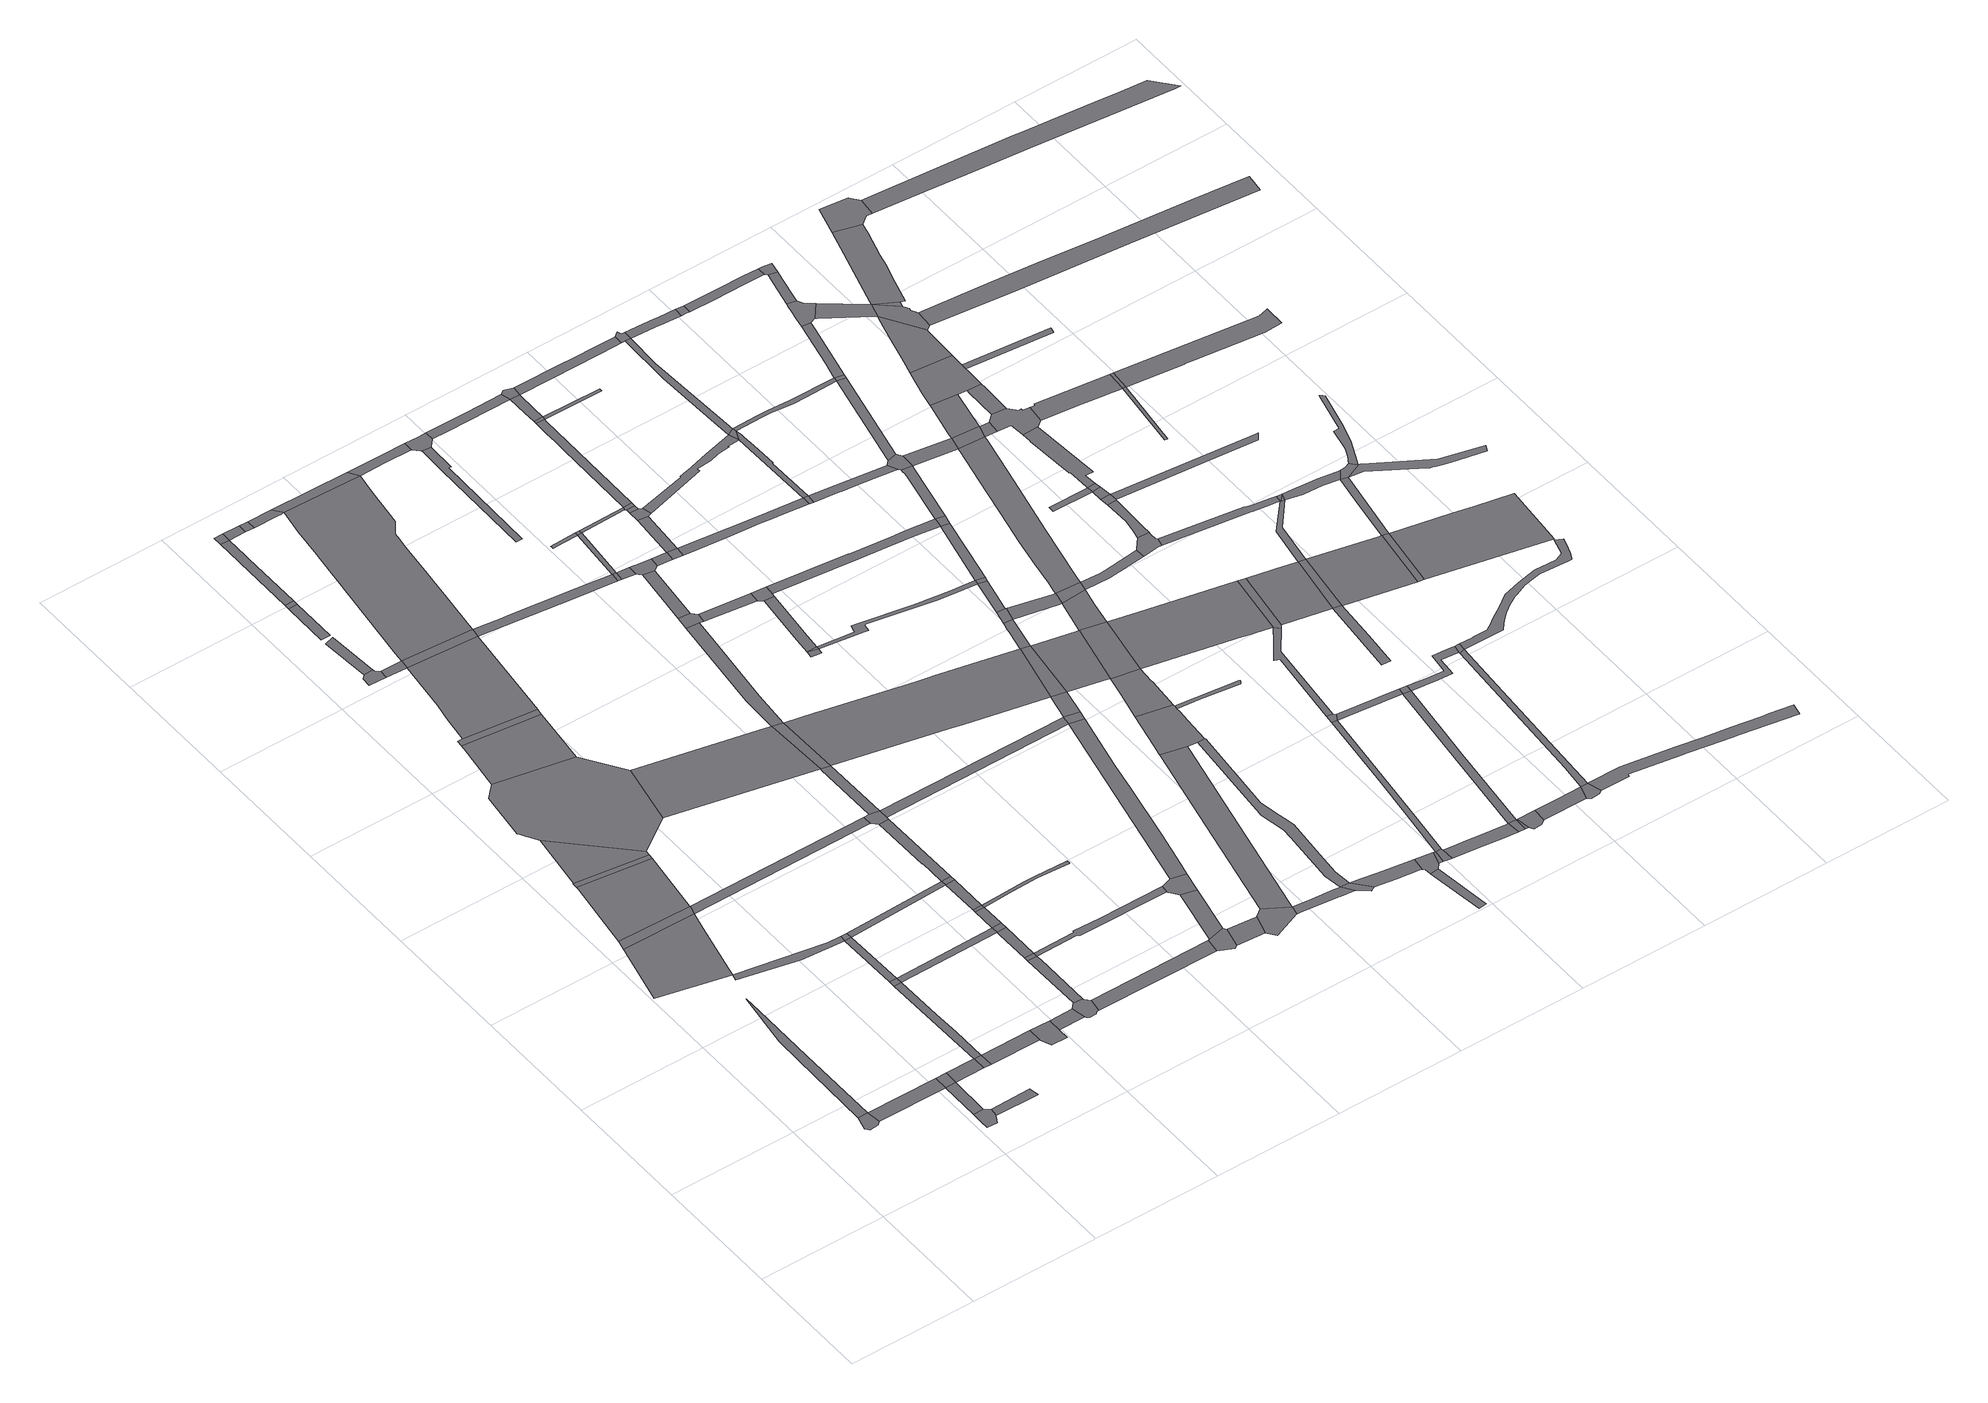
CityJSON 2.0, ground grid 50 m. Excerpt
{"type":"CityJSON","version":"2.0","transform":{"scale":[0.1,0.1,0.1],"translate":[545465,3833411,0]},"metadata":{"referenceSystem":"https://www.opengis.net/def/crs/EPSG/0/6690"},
"CityObjects":{
"road1":{"type":"Road","geometry":[{"type":"MultiSurface","lod":"1","boundaries":[[[0,1,2,3,4,5,6]]]}]},
"road2":{"type":"Road","attributes":{"RoadStructureAttribute.sectionType":"1"},"geometry":[{"type":"MultiSurface","lod":"1","boundaries":[[[7,8,9,10,11,1,0]]]}]},
"road3":{"type":"Road","attributes":{"RoadStructureAttribute.sectionType":"1"},"geometry":[{"type":"MultiSurface","lod":"1","boundaries":[[[0,6,12,13]]]}]},
"road4":{"type":"Road","attributes":{"function":"2","RoadStructureAttribute.sectionType":"1"},"geometry":[{"type":"MultiSurface","lod":"1","boundaries":[[[14,15,16,17,18,19,20]]]}]},
"road5":{"type":"Road","geometry":[{"type":"MultiSurface","lod":"1","boundaries":[[[21,22,23,24,25,26,27,28,29]]]}]},
"road6":{"type":"Road","attributes":{"RoadStructureAttribute.sectionType":"1"},"geometry":[{"type":"MultiSurface","lod":"1","boundaries":[[[30,12,21,29]]]}]},
"road7":{"type":"Road","geometry":[{"type":"MultiSurface","lod":"1","boundaries":[[[13,12,30,31]]]}]},
"road8":{"type":"Road","geometry":[{"type":"MultiSurface","lod":"1","boundaries":[[[32,14,20,33]]]}]},
"road9":{"type":"Road","geometry":[{"type":"MultiSurface","lod":"1","boundaries":[[[34,35,36,37,28,27]]]}]},
"road10":{"type":"Road","attributes":{"RoadStructureAttribute.sectionType":"1"},"geometry":[{"type":"MultiSurface","lod":"1","boundaries":[[[38,31,30,39,40]]]}]},
"road11":{"type":"Road","attributes":{"function":"2","RoadStructureAttribute.sectionType":"1"},"geometry":[{"type":"MultiSurface","lod":"1","boundaries":[[[41,42,32,33,43,44]]]}]},
"road12":{"type":"Road","geometry":[{"type":"MultiSurface","lod":"1","boundaries":[[[45,46,41,44,47]]]}]},
"road13":{"type":"Road","geometry":[{"type":"MultiSurface","lod":"1","boundaries":[[[40,39,48,49]]]}]},
"road14":{"type":"Road","attributes":{"RoadStructureAttribute.sectionType":"1"},"geometry":[{"type":"MultiSurface","lod":"1","boundaries":[[[50,17,51,52,53,54,55]]]}]},
"road15":{"type":"Road","attributes":{"function":"2","RoadStructureAttribute.sectionType":"1"},"geometry":[{"type":"MultiSurface","lod":"1","boundaries":[[[56,45,47,57]]]}]},
"road16":{"type":"Road","attributes":{"RoadStructureAttribute.sectionType":"1"},"geometry":[{"type":"MultiSurface","lod":"1","boundaries":[[[58,59,60,61,40,49]]]}]},
"road17":{"type":"Road","attributes":{"RoadStructureAttribute.sectionType":"1"},"geometry":[{"type":"MultiSurface","lod":"1","boundaries":[[[49,48,62,63]]]}]},
"road18":{"type":"Road","geometry":[{"type":"MultiSurface","lod":"1","boundaries":[[[64,65,61,60]]]}]},
"road19":{"type":"Road","geometry":[{"type":"MultiSurface","lod":"1","boundaries":[[[66,67,68,69,70,71,72,73,74,56,57,75,76,77,78,79]]]}]},
"road20":{"type":"Road","attributes":{"RoadStructureAttribute.sectionType":"1"},"geometry":[{"type":"MultiSurface","lod":"1","boundaries":[[[80,54,65,64]]]}]},
"road21":{"type":"Road","geometry":[{"type":"MultiSurface","lod":"1","boundaries":[[[81,55,54,80]]]}]},
"road22":{"type":"Road","geometry":[{"type":"MultiSurface","lod":"1","boundaries":[[[63,62,82,83,84,85]]]}]},
"road23":{"type":"Road","geometry":[{"type":"MultiSurface","lod":"1","boundaries":[[[86,87,88,89,90,91,92,93,94]]]}]},
"road24":{"type":"Road","attributes":{"function":"2","RoadStructureAttribute.sectionType":"1"},"geometry":[{"type":"MultiSurface","lod":"1","boundaries":[[[95,96,97,66,79,98,99]]]}]},
"road25":{"type":"Road","attributes":{"RoadStructureAttribute.sectionType":"1"},"geometry":[{"type":"MultiSurface","lod":"1","boundaries":[[[100,101,102,90,89]]]}]},
"road26":{"type":"Road","geometry":[{"type":"MultiSurface","lod":"1","boundaries":[[[103,104,105,106,95,99,107]]]}]},
"road27":{"type":"Road","attributes":{"RoadStructureAttribute.sectionType":"1"},"geometry":[{"type":"MultiSurface","lod":"1","boundaries":[[[85,84,108,109]]]}]},
"road28":{"type":"Road","attributes":{"RoadStructureAttribute.sectionType":"1"},"geometry":[{"type":"MultiSurface","lod":"1","boundaries":[[[94,93,110,111]]]}]},
"road29":{"type":"Road","attributes":{"RoadStructureAttribute.sectionType":"1"},"geometry":[{"type":"MultiSurface","lod":"1","boundaries":[[[112,64,60,113]]]}]},
"road30":{"type":"Road","attributes":{"RoadStructureAttribute.sectionType":"1"},"geometry":[{"type":"MultiSurface","lod":"1","boundaries":[[[114,115,116,117,118]]]}]},
"road31":{"type":"Road","attributes":{"RoadStructureAttribute.sectionType":"1"},"geometry":[{"type":"MultiSurface","lod":"1","boundaries":[[[33,20,119,120,121]]]}]},
"road32":{"type":"Road","geometry":[{"type":"MultiSurface","lod":"1","boundaries":[[[122,114,118,123]]]}]},
"road33":{"type":"Road","geometry":[{"type":"MultiSurface","lod":"1","boundaries":[[[124,125,109,108,126,127,128,129,130,131,132,133,134]]]}]},
"road34":{"type":"Road","attributes":{"function":"2","RoadStructureAttribute.sectionType":"1"},"geometry":[{"type":"MultiSurface","lod":"1","boundaries":[[[110,135,136,137,103,107,138,139]]]}]},
"road35":{"type":"Road","attributes":{"RoadStructureAttribute.sectionType":"1"},"geometry":[{"type":"MultiSurface","lod":"1","boundaries":[[[140,81,80,141]]]}]},
"road36":{"type":"Road","attributes":{"RoadStructureAttribute.sectionType":"1"},"geometry":[{"type":"MultiSurface","lod":"1","boundaries":[[[142,143,144,145,146,147,122,123]]]}]},
"road37":{"type":"Road","attributes":{"RoadStructureAttribute.sectionType":"1"},"geometry":[{"type":"MultiSurface","lod":"1","boundaries":[[[148,124,134,149,150,151]]]}]},
"road38":{"type":"Road","geometry":[{"type":"MultiSurface","lod":"1","boundaries":[[[152,145,144,153]]]}]},
"road39":{"type":"Road","geometry":[{"type":"MultiSurface","lod":"1","boundaries":[[[154,148,151,155]]]}]},
"road40":{"type":"Road","geometry":[{"type":"MultiSurface","lod":"1","boundaries":[[[111,110,139,156]]]}]},
"road41":{"type":"Road","attributes":{"RoadStructureAttribute.sectionType":"1"},"geometry":[{"type":"MultiSurface","lod":"1","boundaries":[[[113,157,154,155,158]]]}]},
"road42":{"type":"Road","attributes":{"RoadStructureAttribute.sectionType":"1"},"geometry":[{"type":"MultiSurface","lod":"1","boundaries":[[[153,144,159,160]]]}]},
"road43":{"type":"Road","geometry":[{"type":"MultiSurface","lod":"1","boundaries":[[[112,113,158,161]]]}]},
"road44":{"type":"Road","attributes":{"RoadStructureAttribute.sectionType":"1"},"geometry":[{"type":"MultiSurface","lod":"1","boundaries":[[[162,112,161,163]]]}]},
"road45":{"type":"Road","geometry":[{"type":"MultiSurface","lod":"1","boundaries":[[[164,162,163,165]]]}]},
"road46":{"type":"Road","attributes":{"RoadStructureAttribute.sectionType":"1"},"geometry":[{"type":"MultiSurface","lod":"1","boundaries":[[[166,78,77,167,168]]]}]},
"road47":{"type":"Road","geometry":[{"type":"MultiSurface","lod":"1","boundaries":[[[160,159,169,170]]]}]},
"road48":{"type":"Road","attributes":{"RoadStructureAttribute.sectionType":"1"},"geometry":[{"type":"MultiSurface","lod":"1","boundaries":[[[141,171,164,165,172]]]}]},
"road49":{"type":"Road","geometry":[{"type":"MultiSurface","lod":"1","boundaries":[[[140,141,172,173]]]}]},
"road50":{"type":"Road","attributes":{"RoadStructureAttribute.sectionType":"1"},"geometry":[{"type":"MultiSurface","lod":"1","boundaries":[[[170,169,174,175,176,177]]]}]},
"road51":{"type":"Road","attributes":{"RoadStructureAttribute.sectionType":"1"},"geometry":[{"type":"MultiSurface","lod":"1","boundaries":[[[132,131,178,179]]]}]},
"road52":{"type":"Road","attributes":{"RoadStructureAttribute.sectionType":"1"},"geometry":[{"type":"MultiSurface","lod":"1","boundaries":[[[180,181,182,140,173,183]]]}]},
"road53":{"type":"Road","attributes":{"function":"2","RoadStructureAttribute.sectionType":"1"},"geometry":[{"type":"MultiSurface","lod":"1","boundaries":[[[176,184,185,186,187,111,156,188,189,190,191,192,193,194,195,196,197,198,199]]]}]},
"road54":{"type":"Road","geometry":[{"type":"MultiSurface","lod":"1","boundaries":[[[200,201,121,120,202,180,183,203,204,205]]]}]},
"road55":{"type":"Road","attributes":{"RoadStructureAttribute.sectionType":"1"},"geometry":[{"type":"MultiSurface","lod":"1","boundaries":[[[206,207,208,209,210,211,212,165,163]]]}]},
"road56":{"type":"Road","attributes":{"RoadStructureAttribute.sectionType":"1"},"geometry":[{"type":"MultiSurface","lod":"1","boundaries":[[[213,214,215,155,151,216,217,218,219]]]}]},
"road57":{"type":"Road","attributes":{"RoadStructureAttribute.sectionType":"1"},"geometry":[{"type":"MultiSurface","lod":"1","boundaries":[[[167,220,205,204,221]]]}]},
"road58":{"type":"Road","geometry":[{"type":"MultiSurface","lod":"1","boundaries":[[[168,167,221,222]]]}]},
"road59":{"type":"Road","geometry":[{"type":"MultiSurface","lod":"1","boundaries":[[[177,176,199,223]]]}]},
"road60":{"type":"Road","attributes":{"RoadStructureAttribute.sectionType":"1"},"geometry":[{"type":"MultiSurface","lod":"1","boundaries":[[[224,225,226,227,228,229,230,156,139,231,232,233]]]}]},
"road61":{"type":"Road","geometry":[{"type":"MultiSurface","lod":"1","boundaries":[[[234,235,236,237,179,178,238,239,240]]]}]},
"road62":{"type":"Road","attributes":{"RoadStructureAttribute.sectionType":"1"},"geometry":[{"type":"MultiSurface","lod":"1","boundaries":[[[241,242,168,222,243,244,245,246]]]}]},
"road63":{"type":"Road","attributes":{"RoadStructureAttribute.sectionType":"1"},"geometry":[{"type":"MultiSurface","lod":"1","boundaries":[[[247,235,234,248]]]}]},
"road64":{"type":"Road","attributes":{"RoadStructureAttribute.sectionType":"1"},"geometry":[{"type":"MultiSurface","lod":"1","boundaries":[[[240,239,249,250]]]}]},
"road65":{"type":"Road","geometry":[{"type":"MultiSurface","lod":"1","boundaries":[[[251,252,253,219,218,254,255,247,248,256]]]}]},
"road66":{"type":"Road","attributes":{"RoadStructureAttribute.sectionType":"1"},"geometry":[{"type":"MultiSurface","lod":"1","boundaries":[[[257,223,199,258,259,260]]]}]},
"road67":{"type":"Road","geometry":[{"type":"MultiSurface","lod":"1","boundaries":[[[261,241,246,262,263,264]]]}]},
"road68":{"type":"Road","attributes":{"RoadStructureAttribute.sectionType":"1"},"geometry":[{"type":"MultiSurface","lod":"1","boundaries":[[[204,203,265,266]]]}]},
"road69":{"type":"Road","geometry":[{"type":"MultiSurface","lod":"1","boundaries":[[[233,232,267,268]]]}]},
"road70":{"type":"Road","geometry":[{"type":"MultiSurface","lod":"1","boundaries":[[[269,250,249,270,271,272]]]}]},
"road71":{"type":"Road","attributes":{"RoadStructureAttribute.sectionType":"1"},"geometry":[{"type":"MultiSurface","lod":"1","boundaries":[[[273,268,267,274,275,276]]]}]},
"road72":{"type":"Road","attributes":{"RoadStructureAttribute.sectionType":"1"},"geometry":[{"type":"MultiSurface","lod":"1","boundaries":[[[277,278,279,280,281,282,283,284]]]}]},
"road73":{"type":"Road","attributes":{"RoadStructureAttribute.sectionType":"1"},"geometry":[{"type":"MultiSurface","lod":"1","boundaries":[[[285,261,264,286]]]}]},
"road74":{"type":"Road","geometry":[{"type":"MultiSurface","lod":"1","boundaries":[[[287,288,289,290,291,292]]]}]},
"road75":{"type":"Road","attributes":{"RoadStructureAttribute.sectionType":"1"},"geometry":[{"type":"MultiSurface","lod":"1","boundaries":[[[293,292,233,268]]]}]},
"road76":{"type":"Road","geometry":[{"type":"MultiSurface","lod":"1","boundaries":[[[294,295,296,276,275,285,286,297,298]]]}]},
"road77":{"type":"Road","geometry":[{"type":"MultiSurface","lod":"1","boundaries":[[[299,287,292,293]]]}]},
"road78":{"type":"Road","attributes":{"RoadStructureAttribute.sectionType":"1"},"geometry":[{"type":"MultiSurface","lod":"1","boundaries":[[[263,262,300,301]]]}]},
"road79":{"type":"Road","geometry":[{"type":"MultiSurface","lod":"1","boundaries":[[[302,303,304,305,306,307]]]}]},
"road80":{"type":"Road","attributes":{"RoadStructureAttribute.sectionType":"1"},"geometry":[{"type":"MultiSurface","lod":"1","boundaries":[[[308,302,307]]]}]},
"road81":{"type":"Road","attributes":{"RoadStructureAttribute.sectionType":"1"},"geometry":[{"type":"MultiSurface","lod":"1","boundaries":[[[309,310,311,312,313,314,315,316,317,318,319,320,222,221,321,322,323,324,325,326]]]}]},
"road82":{"type":"Road","geometry":[{"type":"MultiSurface","lod":"1","boundaries":[[[327,260,259,328,329,277,284,330,331,332,333]]]}]},
"road83":{"type":"Road","attributes":{"RoadStructureAttribute.sectionType":"1"},"geometry":[{"type":"MultiSurface","lod":"1","boundaries":[[[298,297,334,335]]]}]},
"road84":{"type":"Road","attributes":{"RoadStructureAttribute.sectionType":"1"},"geometry":[{"type":"MultiSurface","lod":"1","boundaries":[[[265,251,256,336,337,338,339,340]]]}]},
"road85":{"type":"Road","attributes":{"RoadStructureAttribute.sectionType":"1"},"geometry":[{"type":"MultiSurface","lod":"1","boundaries":[[[341,342,302,308,343,344]]]}]},
"road86":{"type":"Road","attributes":{"RoadStructureAttribute.sectionType":"1"},"geometry":[{"type":"MultiSurface","lod":"1","boundaries":[[[345,346,347,348,272,271,349,350,351,352,353,354,355]]]}]},
"road87":{"type":"Road","attributes":{"RoadStructureAttribute.sectionType":"1"},"geometry":[{"type":"MultiSurface","lod":"1","boundaries":[[[356,299,293,357]]]}]},
"road88":{"type":"Road","geometry":[{"type":"MultiSurface","lod":"1","boundaries":[[[335,334,358,359]]]}]},
"road89":{"type":"Road","geometry":[{"type":"MultiSurface","lod":"1","boundaries":[[[301,300,360,341,344,361,362]]]}]},
"road90":{"type":"Road","attributes":{"RoadStructureAttribute.sectionType":"1"},"geometry":[{"type":"MultiSurface","lod":"1","boundaries":[[[363,364,365,269,272,366,367,368,369,370]]]}]},
"road91":{"type":"Road","attributes":{"RoadStructureAttribute.sectionType":"1"},"geometry":[{"type":"MultiSurface","lod":"1","boundaries":[[[371,335,359,372]]]}]},
"road92":{"type":"Road","geometry":[{"type":"MultiSurface","lod":"1","boundaries":[[[355,354,373,374,375,376,377]]]}]},
"road93":{"type":"Road","attributes":{"RoadStructureAttribute.sectionType":"1"},"geometry":[{"type":"MultiSurface","lod":"1","boundaries":[[[378,379,380,381,382]]]}]},
"road94":{"type":"Road","geometry":[{"type":"MultiSurface","lod":"1","boundaries":[[[380,371,372,383,384,381]]]}]},
"road95":{"type":"Road","geometry":[{"type":"MultiSurface","lod":"1","boundaries":[[[356,357,378,382,385]]]}]},
"road96":{"type":"Road","attributes":{"RoadStructureAttribute.sectionType":"1"},"geometry":[{"type":"MultiSurface","lod":"1","boundaries":[[[386,333,332,387,388,389]]]}]},
"road97":{"type":"Road","geometry":[{"type":"MultiSurface","lod":"1","boundaries":[[[266,265,340,390,391]]]}]},
"road98":{"type":"Road","attributes":{"RoadStructureAttribute.sectionType":"1"},"geometry":[{"type":"MultiSurface","lod":"1","boundaries":[[[392,393,394,395,396,397,398,356,385,399,400]]]}]},
"road99":{"type":"Road","attributes":{"RoadStructureAttribute.sectionType":"1"},"geometry":[{"type":"MultiSurface","lod":"1","boundaries":[[[401,402,403,377,376,404,405,406,407]]]}]},
"road100":{"type":"Road","attributes":{"RoadStructureAttribute.sectionType":"1"},"geometry":[{"type":"MultiSurface","lod":"1","boundaries":[[[408,409,410,411,412,413,414,355,377,415,416,417,418,419,420,421,422,423,424,425,426]]]}]},
"road101":{"type":"Road","attributes":{"RoadStructureAttribute.sectionType":"1"},"geometry":[{"type":"MultiSurface","lod":"1","boundaries":[[[325,391,390,427]]]}]},
"road102":{"type":"Road","attributes":{"RoadStructureAttribute.sectionType":"1"},"geometry":[{"type":"MultiSurface","lod":"1","boundaries":[[[428,429,430,431,432,433,308,307,434,435,436,437,438,439,440,441,442]]]}]},
"road103":{"type":"Road","attributes":{"RoadStructureAttribute.sectionType":"1"},"geometry":[{"type":"MultiSurface","lod":"1","boundaries":[[[443,359,358,444,445,446,447,448,449,450,451,452]]]}]},
"road104":{"type":"Road","geometry":[{"type":"MultiSurface","lod":"1","boundaries":[[[453,392,400,454]]]}]},
"road105":{"type":"Road","attributes":{"RoadStructureAttribute.sectionType":"1"},"geometry":[{"type":"MultiSurface","lod":"1","boundaries":[[[388,455,453,454,456,457]]]}]},
"road106":{"type":"Road","attributes":{"RoadStructureAttribute.sectionType":"1"},"geometry":[{"type":"MultiSurface","lod":"1","boundaries":[[[458,459,460,461]]]}]},
"road107":{"type":"Road","geometry":[{"type":"MultiSurface","lod":"1","boundaries":[[[326,325,427,462]]]}]},
"road108":{"type":"Road","geometry":[{"type":"MultiSurface","lod":"1","boundaries":[[[463,464,465,389,388,457,466]]]}]},
"road109":{"type":"Road","geometry":[{"type":"MultiSurface","lod":"1","boundaries":[[[467,468,469,363,370,408,426,470,471,472,473,474,475,476]]]}]},
"road110":{"type":"Road","geometry":[{"type":"MultiSurface","lod":"1","boundaries":[[[407,406,477,459,458,478,479]]]}]},
"road111":{"type":"Road","attributes":{"RoadStructureAttribute.sectionType":"1"},"geometry":[{"type":"MultiSurface","lod":"1","boundaries":[[[480,481,482,483,484,485,486,384,383,487,488,489,490,491,492,493,494]]]}]},
"road112":{"type":"Road","attributes":{"RoadStructureAttribute.sectionType":"1"},"geometry":[{"type":"MultiSurface","lod":"1","boundaries":[[[495,496,497,498,362,361,499,500,501,502,503,504,505,506,507]]]}]},
"road113":{"type":"Road","attributes":{"RoadStructureAttribute.sectionType":"1"},"geometry":[{"type":"MultiSurface","lod":"1","boundaries":[[[479,478,508,509]]]}]},
"road114":{"type":"Road","geometry":[{"type":"MultiSurface","lod":"1","boundaries":[[[510,511,454,400]]]}]},
"road115":{"type":"Road","attributes":{"RoadStructureAttribute.sectionType":"1"},"geometry":[{"type":"MultiSurface","lod":"1","boundaries":[[[512,513,514,515,516,326,462,517,518]]]}]},
"road116":{"type":"Road","geometry":[{"type":"MultiSurface","lod":"1","boundaries":[[[509,508,519,520,521,522]]]}]},
"road117":{"type":"Road","attributes":{"RoadStructureAttribute.sectionType":"1"},"geometry":[{"type":"MultiSurface","lod":"1","boundaries":[[[462,427,523,524,525,526,527,528,529]]]}]},
"road118":{"type":"Road","attributes":{"RoadStructureAttribute.sectionType":"1"},"geometry":[{"type":"MultiSurface","lod":"1","boundaries":[[[530,531,467,476,532,533,534]]]}]},
"road119":{"type":"Road","geometry":[{"type":"MultiSurface","lod":"1","boundaries":[[[535,536,512,518,537,538]]]}]},
"road120":{"type":"Road","attributes":{"RoadStructureAttribute.sectionType":"1"},"geometry":[{"type":"MultiSurface","lod":"1","boundaries":[[[441,539,535,538,540,541]]]}]},
"road121":{"type":"Road","geometry":[{"type":"MultiSurface","lod":"1","boundaries":[[[452,451,542,543]]]}]},
"road122":{"type":"Road","geometry":[{"type":"MultiSurface","lod":"1","boundaries":[[[526,525,530,534,544]]]}]},
"road123":{"type":"Road","attributes":{"RoadStructureAttribute.sectionType":"1"},"geometry":[{"type":"MultiSurface","lod":"1","boundaries":[[[545,546,547,548,549,550,520,519,551,552,553,554,555]]]}]},
"road124":{"type":"Road","attributes":{"RoadStructureAttribute.sectionType":"1"},"geometry":[{"type":"MultiSurface","lod":"1","boundaries":[[[556,557,558,466,457,559,560,561,562,563]]]}]},
"road125":{"type":"Road","geometry":[{"type":"MultiSurface","lod":"1","boundaries":[[[442,441,541,564]]]}]},
"road126":{"type":"Road","attributes":{"RoadStructureAttribute.sectionType":"1"},"geometry":[{"type":"MultiSurface","lod":"1","boundaries":[[[565,537,518,566,567,568]]]}]},
"road127":{"type":"Road","attributes":{"RoadStructureAttribute.sectionType":"1"},"geometry":[{"type":"MultiSurface","lod":"1","boundaries":[[[569,570,571,572,573,475,474]]]}]},
"road128":{"type":"Road","attributes":{"RoadStructureAttribute.sectionType":"1"},"geometry":[{"type":"MultiSurface","lod":"1","boundaries":[[[574,575,576,509,522,577,578]]]}]},
"road129":{"type":"Road","attributes":{"RoadStructureAttribute.sectionType":"1"},"geometry":[{"type":"MultiSurface","lod":"1","boundaries":[[[579,580,581,582,583,584,585,586,587,494,452,543]]]}]},
"road130":{"type":"Road","geometry":[{"type":"MultiSurface","lod":"1","boundaries":[[[588,480,494,587]]]}]},
"road131":{"type":"Road","attributes":{"RoadStructureAttribute.sectionType":"1"},"geometry":[{"type":"MultiSurface","lod":"1","boundaries":[[[506,442,564,589,590]]]}]},
"road132":{"type":"Road","attributes":{"RoadStructureAttribute.sectionType":"1"},"geometry":[{"type":"MultiSurface","lod":"1","boundaries":[[[591,592,567,526,544]]]}]},
"road133":{"type":"Road","attributes":{"RoadStructureAttribute.sectionType":"1"},"geometry":[{"type":"MultiSurface","lod":"1","boundaries":[[[593,543,542,594,595,596,597,598,599,600]]]}]},
"road134":{"type":"Road","geometry":[{"type":"MultiSurface","lod":"1","boundaries":[[[555,554,601,602]]]}]},
"road135":{"type":"Road","geometry":[{"type":"MultiSurface","lod":"1","boundaries":[[[568,567,592,603]]]}]},
"road136":{"type":"Road","attributes":{"RoadStructureAttribute.sectionType":"1"},"geometry":[{"type":"MultiSurface","lod":"1","boundaries":[[[604,605,606,480,588,607,608,609]]]}]},
"road137":{"type":"Road","attributes":{"RoadStructureAttribute.sectionType":"1"},"geometry":[{"type":"MultiSurface","lod":"1","boundaries":[[[602,601,610,611]]]}]},
"road138":{"type":"Road","geometry":[{"type":"MultiSurface","lod":"1","boundaries":[[[507,506,590,612]]]}]},
"road139":{"type":"Road","geometry":[{"type":"MultiSurface","lod":"1","boundaries":[[[613,574,578,614,615]]]}]},
"road140":{"type":"Road","geometry":[{"type":"MultiSurface","lod":"1","boundaries":[[[611,610,616,617,618,619]]]}]},
"road141":{"type":"Road","geometry":[{"type":"MultiSurface","lod":"1","boundaries":[[[620,621,563,562,604,609,622]]]}]},
"road142":{"type":"Road","attributes":{"RoadStructureAttribute.sectionType":"1"},"geometry":[{"type":"MultiSurface","lod":"1","boundaries":[[[623,624,625,626,507,612,627,628]]]}]},
"road143":{"type":"Road","attributes":{"RoadStructureAttribute.sectionType":"1"},"geometry":[{"type":"MultiSurface","lod":"1","boundaries":[[[629,630,544,534,631,632,633,634,635,636,637]]]}]},
"road144":{"type":"Road","attributes":{"RoadStructureAttribute.sectionType":"1"},"geometry":[{"type":"MultiSurface","lod":"1","boundaries":[[[638,639,555,602,640,641]]]}]},
"road145":{"type":"Road","attributes":{"RoadStructureAttribute.sectionType":"1"},"geometry":[{"type":"MultiSurface","lod":"1","boundaries":[[[642,643,644,645,646,588,587,647,648,649,650,651,652]]]}]},
"road146":{"type":"Road","geometry":[{"type":"MultiSurface","lod":"1","boundaries":[[[653,654,655,656,657,658,600,599,623,628,659]]]}]},
"road147":{"type":"Road","attributes":{"RoadStructureAttribute.sectionType":"1"},"geometry":[{"type":"MultiSurface","lod":"1","boundaries":[[[636,660,661,662,663,664,613,615,665,666]]]}]},
"road148":{"type":"Road","attributes":{"RoadStructureAttribute.sectionType":"1"},"geometry":[{"type":"MultiSurface","lod":"1","boundaries":[[[614,578,638,667]]]}]},
"road149":{"type":"Road","attributes":{"RoadStructureAttribute.sectionType":"1"},"geometry":[{"type":"MultiSurface","lod":"1","boundaries":[[[668,669,670,671,603,592,672,673,674]]]}]},
"road150":{"type":"Road","attributes":{"RoadStructureAttribute.sectionType":"1"},"geometry":[{"type":"MultiSurface","lod":"1","boundaries":[[[675,619,618,676,677]]]}]},
"road151":{"type":"Road","attributes":{"RoadStructureAttribute.sectionType":"1"},"geometry":[{"type":"MultiSurface","lod":"1","boundaries":[[[678,679,680,681,682,683,684,685,568,603,686,687,688,689,690,691,692,693]]]}]},
"road152":{"type":"Road","attributes":{"RoadStructureAttribute.sectionType":"1"},"geometry":[{"type":"MultiSurface","lod":"1","boundaries":[[[694,695,696,622,609,697,698,699,700,701]]]}]},
"road153":{"type":"Road","attributes":{"RoadStructureAttribute.sectionType":"1"},"geometry":[{"type":"MultiSurface","lod":"1","boundaries":[[[651,702,656,655,703]]]}]},
"road154":{"type":"Road","attributes":{"RoadStructureAttribute.sectionType":"1"},"geometry":[{"type":"MultiSurface","lod":"1","boundaries":[[[704,705,659,628,678,706]]]}]},
"road155":{"type":"Road","geometry":[{"type":"MultiSurface","lod":"1","boundaries":[[[677,676,707,708,709,710,711]]]}]},
"road156":{"type":"Road","geometry":[{"type":"MultiSurface","lod":"1","boundaries":[[[667,638,641,712]]]}]},
"road157":{"type":"Road","geometry":[{"type":"MultiSurface","lod":"1","boundaries":[[[701,700,713,714,715]]]}]},
"road158":{"type":"Road","geometry":[{"type":"MultiSurface","lod":"1","boundaries":[[[637,636,666,716,717,718]]]}]},
"road159":{"type":"Road","geometry":[{"type":"MultiSurface","lod":"1","boundaries":[[[719,720,721,668,674,722,723,724,725,726,727,728,729]]]}]},
"road160":{"type":"Road","geometry":[{"type":"MultiSurface","lod":"1","boundaries":[[[730,731,732,733,734]]]}]},
"road161":{"type":"Road","geometry":[{"type":"MultiSurface","lod":"1","boundaries":[[[652,651,703,735]]]}]},
"road162":{"type":"Road","geometry":[{"type":"MultiSurface","lod":"1","boundaries":[[[706,678,693,736]]]}]},
"road163":{"type":"Road","attributes":{"RoadStructureAttribute.sectionType":"1"},"geometry":[{"type":"MultiSurface","lod":"1","boundaries":[[[737,738,739,740,741,742,719,729]]]}]},
"road164":{"type":"Road","attributes":{"RoadStructureAttribute.sectionType":"1"},"geometry":[{"type":"MultiSurface","lod":"1","boundaries":[[[743,744,745,746,747,748,749]]]}]},
"road165":{"type":"Road","attributes":{"RoadStructureAttribute.sectionType":"1"},"geometry":[{"type":"MultiSurface","lod":"1","boundaries":[[[750,751,752,753,754,755,756,677,711]]]}]},
"road166":{"type":"Road","attributes":{"RoadStructureAttribute.sectionType":"1"},"geometry":[{"type":"MultiSurface","lod":"1","boundaries":[[[757,758,759,760,761,712,641,762,763,764,765,766,767]]]}]},
"road167":{"type":"Road","geometry":[{"type":"MultiSurface","lod":"1","boundaries":[[[768,769,740,739,770]]]}]},
"road168":{"type":"Road","attributes":{"RoadStructureAttribute.sectionType":"1"},"geometry":[{"type":"MultiSurface","lod":"1","boundaries":[[[771,772,773,774,775,718,717,743,776]]]}]},
"road169":{"type":"Road","attributes":{"RoadStructureAttribute.sectionType":"1"},"geometry":[{"type":"MultiSurface","lod":"1","boundaries":[[[777,778,652,735,779,780,781]]]}]},
"road170":{"type":"Road","attributes":{"RoadStructureAttribute.sectionType":"1"},"geometry":[{"type":"MultiSurface","lod":"1","boundaries":[[[782,733,769,768]]]}]},
"road171":{"type":"Road","attributes":{"RoadStructureAttribute.sectionType":"1"},"geometry":[{"type":"MultiSurface","lod":"1","boundaries":[[[783,784,785,786,706,736,787,788]]]}]},
"road172":{"type":"Road","geometry":[{"type":"MultiSurface","lod":"1","boundaries":[[[789,734,733,782]]]}]},
"road173":{"type":"Road","attributes":{"RoadStructureAttribute.sectionType":"1"},"geometry":[{"type":"MultiSurface","lod":"1","boundaries":[[[790,736,693,791,792]]]}]},
"road174":{"type":"Road","attributes":{"RoadStructureAttribute.sectionType":"1"},"geometry":[{"type":"MultiSurface","lod":"1","boundaries":[[[793,794,715,714,795,796,797,798]]]}]},
"road175":{"type":"Road","attributes":{"RoadStructureAttribute.sectionType":"1"},"geometry":[{"type":"MultiSurface","lod":"1","boundaries":[[[799,800,801,802,803,804,805,806,807,808,809,810,811,734,789]]]}]},
"road176":{"type":"Road","geometry":[{"type":"MultiSurface","lod":"1","boundaries":[[[776,743,749,812]]]}]},
"road177":{"type":"Road","geometry":[{"type":"MultiSurface","lod":"1","boundaries":[[[813,792,791,814,815,805,804,816,817,818,819,820,821,822,823,824]]]}]},
"road178":{"type":"Road","geometry":[{"type":"MultiSurface","lod":"1","boundaries":[[[825,826,827,828,777,781,829,830,831,832,833,834,835,836,837,838]]]}]},
"road179":{"type":"Road","geometry":[{"type":"MultiSurface","lod":"1","boundaries":[[[839,840,841,783,788,842,843,844,845,846,847,848,849,850]]]}]},
"road180":{"type":"Road","geometry":[{"type":"MultiSurface","lod":"1","boundaries":[[[767,766,753,752,851]]]}]},
"road181":{"type":"Road","attributes":{"RoadStructureAttribute.sectionType":"1"},"geometry":[{"type":"MultiSurface","lod":"1","boundaries":[[[852,853,854,855,856,857,725,724,858,859,860,861,862,863,864,865,866]]]}]},
"road182":{"type":"Road","attributes":{"RoadStructureAttribute.sectionType":"1"},"geometry":[{"type":"MultiSurface","lod":"1","boundaries":[[[842,867,813,824,868,843]]]}]},
"road183":{"type":"Road","attributes":{"RoadStructureAttribute.sectionType":"1"},"geometry":[{"type":"MultiSurface","lod":"1","boundaries":[[[869,870,825,838,871,872,873]]]}]},
"road184":{"type":"Road","attributes":{"RoadStructureAttribute.sectionType":"1"},"geometry":[{"type":"MultiSurface","lod":"1","boundaries":[[[874,833,832,875,876,877,878,879]]]}]},
"road185":{"type":"Road","geometry":[{"type":"MultiSurface","lod":"1","boundaries":[[[798,797,869,873,880,881]]]}]},
"road186":{"type":"Road","attributes":{"RoadStructureAttribute.sectionType":"1"},"geometry":[{"type":"MultiSurface","lod":"1","boundaries":[[[878,882,883,884,885,839,850,886,887]]]}]},
"road187":{"type":"Road","attributes":{"RoadStructureAttribute.sectionType":"1"},"geometry":[{"type":"MultiSurface","lod":"1","boundaries":[[[888,889,890,891,892,893,894,895,896,897,711,710,898,899,900,901,902,903,904,905,906,907]]]}]},
"road188":{"type":"Road","attributes":{"RoadStructureAttribute.sectionType":"1"},"geometry":[{"type":"MultiSurface","lod":"1","boundaries":[[[908,909,910,812,749,911,912,913]]]}]},
"road189":{"type":"Road","attributes":{"RoadStructureAttribute.sectionType":"1"},"geometry":[{"type":"MultiSurface","lod":"1","boundaries":[[[865,914,776,812,915,916,917]]]}]},
"road190":{"type":"Road","attributes":{"RoadStructureAttribute.sectionType":"1"},"geometry":[{"type":"MultiSurface","lod":"1","boundaries":[[[918,919,920,921,922,923,768,770]]]}]},
"road191":{"type":"Road","geometry":[{"type":"MultiSurface","lod":"1","boundaries":[[[879,878,887,924,925,926,927,928,929,930]]]}]},
"road192":{"type":"Road","geometry":[{"type":"MultiSurface","lod":"1","boundaries":[[[879,930,931]]]}]},
"road193":{"type":"Road","attributes":{"RoadStructureAttribute.sectionType":"1"},"geometry":[{"type":"MultiSurface","lod":"1","boundaries":[[[932,933,819,818,934,935,936,937,938,939]]]}]},
"road194":{"type":"Road","geometry":[{"type":"MultiSurface","lod":"1","boundaries":[[[940,917,916]]]}]},
"road195":{"type":"Road","attributes":{"RoadStructureAttribute.sectionType":"1"},"geometry":[{"type":"MultiSurface","lod":"1","boundaries":[[[941,866,865,917]]]}]},
"road196":{"type":"Road","geometry":[{"type":"MultiSurface","lod":"1","boundaries":[[[913,912,942,943]]]}]},
"road197":{"type":"Road","attributes":{"RoadStructureAttribute.sectionType":"1"},"geometry":[{"type":"MultiSurface","lod":"1","boundaries":[[[944,945,946,947,847,846]]]}]},
"road198":{"type":"Road","attributes":{"RoadStructureAttribute.sectionType":"1"},"geometry":[{"type":"MultiSurface","lod":"1","boundaries":[[[938,948,949,950]]]}]},
"road199":{"type":"Road","attributes":{"RoadStructureAttribute.sectionType":"1"},"geometry":[{"type":"MultiSurface","lod":"1","boundaries":[[[951,952,953,954,879,931,955,956,957,958,959,960]]]}]},
"road200":{"type":"Road","attributes":{"RoadStructureAttribute.sectionType":"1"},"geometry":[{"type":"MultiSurface","lod":"1","boundaries":[[[961,962,963,964,965,966,967,968,969,970,971,972,973,974,851,752,975,976,977,978,979,980,981,982,983,984,985,986,987,988,989,990,991,992,993,994,995,996,997,998]]]}]},
"road201":{"type":"Road","attributes":{"RoadStructureAttribute.sectionType":"1"},"geometry":[{"type":"MultiSurface","lod":"1","boundaries":[[[999,1000,1001,1002,1003,1004,1005,1006,1007,940,916,1008,1009,1010,1011]]]}]},
"road202":{"type":"Road","geometry":[{"type":"MultiSurface","lod":"1","boundaries":[[[939,938,950,1012]]]}]},
"road203":{"type":"Road","attributes":{"RoadStructureAttribute.sectionType":"1"},"geometry":[{"type":"MultiSurface","lod":"1","boundaries":[[[1010,1013,913,943,1014]]]}]},
"road204":{"type":"Road","geometry":[{"type":"MultiSurface","lod":"1","boundaries":[[[1015,951,960,1016,1017,1018,1019,1020]]]}]},
"road205":{"type":"Road","attributes":{"RoadStructureAttribute.sectionType":"1"},"geometry":[{"type":"MultiSurface","lod":"1","boundaries":[[[1021,1022,1023,943,942,1024,1025]]]}]},
"road206":{"type":"Road","geometry":[{"type":"MultiSurface","lod":"1","boundaries":[[[1026,1027,1011,1010,1014,1028]]]}]},
"road207":{"type":"Road","attributes":{"RoadStructureAttribute.sectionType":"1"},"geometry":[{"type":"MultiSurface","lod":"1","boundaries":[[[1029,1030,1031,1032,1033,1034,1035,1036,1037,1038,1039,1040,1026,1028]]]}]},
"road208":{"type":"Road","attributes":{"RoadStructureAttribute.sectionType":"1"},"geometry":[{"type":"MultiSurface","lod":"1","boundaries":[[[1041,1042,1043,1012,950,1044,1045,1046,1047,1048,1049,1050,1051,1052,1053,1054]]]}]},
"road209":{"type":"Road","attributes":{"RoadStructureAttribute.sectionType":"1"},"geometry":[{"type":"MultiSurface","lod":"1","boundaries":[[[1055,1056,1057,1028,1014,1058,1059,1060,1061,1062,1063,1064,1065,1066,1067]]]}]},
"road210":{"type":"Road","attributes":{"RoadStructureAttribute.sectionType":"1"},"geometry":[{"type":"MultiSurface","lod":"1","boundaries":[[[1068,1069,1070,1071,925,924,1072,1073,1074,1075]]]}]},
"road211":{"type":"Road","attributes":{"RoadStructureAttribute.sectionType":"1"},"geometry":[{"type":"MultiSurface","lod":"1","boundaries":[[[1076,1077,1078,1079,1080,1019,1018,1081,1082,1083,1084,1085,1086]]]}]}
},
"vertices":[
[253,427,0],[213,426,0],[198,371,0],[211,357,0],[247,361,0],[248,362,0],[260,372,0],
[252,764,0],[253,1031,0],[253,1100,0],[220,874,0],[218,764,0],
[530,370,0],[531,425,0],
[68,1530,0],[63,1510,0],[10,1282,0],[284,1218,0],[292,1250,0],[339,1457,0],[355,1527,0],
[529,213,0],[528,169,0],[528,136,0],[568,135,0],[581,159,0],[583,163,0],[585,165,0],[589,198,0],[569,213,0],
[573,371,0],
[573,425,0],
[77,1571,0],[365,1564,0],
[753,162,0],[757,162,0],[753,181,0],[749,200,0],
[682,424,0],[687,370,0],[687,424,0],
[119,1860,0],[118,1850,0],[365,1565,0],[400,1822,0],
[122,1880,0],[120,1880,0],[403,1842,0],
[717,369,0],[717,424,0],
[630,1156,0],[279,1195,0],[405,1166,0],[510,1142,0],[678,1129,0],[680,1154,0],
[155,2111,0],[405,1860,0],
[716,562,0],[712,669,0],[710,859,0],[681,859,0],
[914,368,0],[915,423,0],
[710,884,0],[681,884,0],
[185,2419,0],[137,2373,0],[113,2180,0],[115,2177,0],[121,2167,0],[129,2153,0],[136,2141,0],[146,2125,0],[152,2115,0],[417,1868,0],[516,1937,0],[544,1956,0],[591,2202,0],[486,2359,0],
[705,1129,0],
[704,1154,0],
[933,325,0],[995,325,0],[995,368,0],[995,422,0],
[203,3073,0],[197,3078,0],[195,3079,0],[194,3091,0],[157,3088,0],[142,3075,0],[140,3038,0],[207,3035,0],[209,3069,0],
[215,2626,0],[213,2618,0],[212,2609,0],[510,2554,0],[514,2589,0],
[178,3293,0],[142,3283,0],[142,3281,0],
[236,2650,0],[227,2650,0],[218,2650,0],[215,2650,0],[518,2616,0],
[1099,367,0],[1088,422,0],
[290,3031,0],[295,3067,0],
[1106,890,0],[1106,863,0],
[142,3488,0],[142,3479,0],[141,3306,0],[178,3305,0],[178,3488,0],
[360,1527,0],[1078,1527,0],[1078,1564,0],
[143,3508,0],[179,3508,0],
[1110,443,0],[1107,441,0],[1104,362,0],[1110,356,0],[1138,356,0],[1144,363,0],[1146,365,0],[1154,365,0],[1163,419,0],[1145,436,0],[1145,440,0],
[290,3029,0],[265,2827,0],[252,2760,0],[558,2949,0],[566,3011,0],
[1104,1166,0],[1104,1146,0],
[179,3761,0],[179,3778,0],[180,3867,0],[145,3867,0],[144,3767,0],[144,3760,0],
[1107,693,0],[1144,673,0],[1144,687,0],[1144,693,0],
[144,3903,0],[180,3903,0],
[1107,711,0],[1144,711,0],
[572,3049,0],
[1106,848,0],[1143,863,0],
[245,3867,0],[245,3902,0],
[1143,891,0],
[1105,983,0],[1142,983,0],
[1105,995,0],[1142,996,0],
[1071,2096,0],[1100,1833,0],[1091,2092,0],
[281,3866,0],[281,3901,0],
[1104,1118,0],[1141,1146,0],
[1141,1166,0],
[376,3865,0],[390,3865,0],[403,3865,0],[377,3901,0],
[1636,360,0],[1643,418,0],
[1099,1506,0],[1101,1272,0],[1104,1272,0],[1138,1507,0],
[386,3763,0],[372,3655,0],[367,3617,0],[300,3107,0],[575,3072,0],[592,3209,0],[594,3222,0],[605,3312,0],[610,3351,0],[628,3494,0],[633,3536,0],[637,3566,0],[669,3610,0],[672,3614,0],[694,3766,0],[708,3856,0],
[1099,1564,0],[1090,1564,0],[1081,1525,0],[1138,1519,0],[1138,1556,0],[1101,1564,0],
[1266,990,0],[1366,991,0],[1494,984,0],[1494,991,0],[1494,997,0],[1369,1003,0],[1319,1003,0],
[1422,714,0],[1312,718,0],[1309,713,0],[1309,695,0],[1317,688,0],[1669,684,0],[1673,714,0],
[1100,1829,0],[1136,1825,0],
[1131,2083,0],
[684,3895,0],
[981,3000,0],[963,3002,0],[929,3007,0],[841,3017,0],[820,3020,0],[706,3033,0],[685,3035,0],[926,2969,0],[1094,2949,0],[1098,2985,0],
[1715,434,0],[1649,418,0],[1646,418,0],[1645,418,0],[1692,334,0],[1704,343,0],[1723,423,0],
[1142,2634,0],[1095,2239,0],[1144,2233,0],[1184,2560,0],[1191,2626,0],[1191,2628,0],
[1698,646,0],[1757,633,0],
[1814,334,0],[1837,412,0],
[1715,727,0],[1702,722,0],[1677,714,0],[1673,679,0],[1684,664,0],[1775,714,0],
[822,3893,0],[810,3857,0],[918,3856,0],[918,3892,0],
[1148,2688,0],[1208,2626,0],[1212,2663,0],[1194,2683,0],
[1885,1518,0],[1889,1554,0],
[1109,2947,0],[1113,2983,0],
[1869,435,0],[1840,300,0],[1952,345,0],[1960,381,0],
[1122,2982,0],[1159,2941,0],[1161,2941,0],[1163,2978,0],
[943,3829,0],[940,3713,0],[935,3297,0],[947,3297,0],[960,3297,0],[965,3712,0],[975,3712,0],[977,3825,0],
[1176,2923,0],[1220,2914,0],
[1117,3216,0],[1014,3214,0],[1015,3208,0],[1015,3201,0],[1062,3202,0],[1117,3202,0],
[1135,3203,0],
[1226,2971,0],[1184,2975,0],[1181,2976,0],[1241,2929,0],[1246,2968,0],
[1134,3216,0],
[1408,2600,0],[1412,2641,0],
[1395,2307,0],[1392,2285,0],[1392,2279,0],[1412,2277,0],[1431,2274,0],[1434,2295,0],
[1435,2308,0],
[1967,1901,0],[1951,1904,0],[1826,1931,0],[1684,1962,0],[1672,1965,0],[1663,1966,0],[1661,1967,0],[1653,1969,0],[1604,1979,0],[1273,2052,0],[1243,2059,0],[1139,2081,0],[1138,1825,0],[1551,1735,0],[1600,1724,0],[1903,1658,0],[1914,1656,0],[1969,1900,0],
[974,3891,0],[920,3854,0],[940,3832,0],[980,3828,0],[1002,3853,0],[1004,3855,0],[1004,3891,0],
[1301,2923,0],[1304,2962,0],
[1784,759,0],[1819,917,0],[1866,1150,0],[1890,1270,0],[1941,1506,0],
[1426,2587,0],[1402,2372,0],[1442,2368,0],[1465,2583,0],
[2141,363,0],[2121,365,0],[2036,373,0],[1966,380,0],[1954,345,0],[1966,344,0],[2023,337,0],[2117,326,0],[2119,325,0],[2174,319,0],[2144,363,0],
[1318,3219,0],[1312,3207,0],
[1340,2919,0],[1343,2956,0],
[1419,2592,0],[1467,2595,0],[1470,2635,0],
[2039,1221,0],[2037,1210,0],[1961,861,0],[1960,383,0],[1966,407,0],[2134,1189,0],[2134,1190,0],[2137,1200,0],
[1318,3142,0],[1358,3137,0],
[2216,286,0],[2217,287,0],[2227,293,0],[2234,297,0],[2180,360,0],
[1318,3203,0],[1318,3195,0],[1318,3185,0],[1352,3185,0],[1352,3203,0],
[1375,3142,0],[1365,3177,0],
[1352,3219,0],
[1170,3890,0],[1066,3855,0],[1322,3854,0],[1313,3890,0],
[1949,1542,0],[1892,1554,0],
[1323,3710,0],[1323,3699,0],[1322,3666,0],[1322,3650,0],[1322,3602,0],[1321,3547,0],[1321,3488,0],[1356,3699,0],[1358,3710,0],
[2323,337,0],[2278,344,0],[2225,352,0],[2317,283,0],[2402,271,0],[2410,269,0],[2418,322,0],
[2176,1195,0],[2138,801,0],[2137,795,0],[2156,691,0],[2153,650,0],[2142,530,0],[2134,432,0],[2180,364,0],[2173,429,0],[2182,527,0],[2198,694,0],[2193,719,0],[2186,756,0],[2178,802,0],[2174,823,0],[2171,839,0],[2171,842,0],[2206,1192,0],[2203,1193,0],
[1971,1645,0],
[1947,2260,0],[1809,2277,0],[1605,2316,0],[1586,2320,0],[1582,2305,0],[1578,2290,0],[1603,2270,0],[1619,2268,0],[1621,2279,0],[1623,2295,0],[1631,2298,0],[1889,2248,0],[1947,2242,0],[2040,2232,0],[2044,2250,0],
[1635,2923,0],[1368,2916,0],[1466,2906,0],[1494,2903,0],[1615,2892,0],[1632,2890,0],[1678,2885,0],[1734,2879,0],[1819,2868,0],[1820,2902,0],
[1323,3722,0],[1359,3722,0],
[1323,3772,0],[1359,3772,0],[1361,3853,0],
[2454,239,0],[2421,235,0],[2451,8,0],[2484,12,0],
[2004,1893,0],
[1329,3902,0],[1317,3893,0],[1316,3892,0],[1364,3891,0],
[2081,1414,0],[2061,1321,0],[2050,1270,0],[2211,1302,0],[2212,1318,0],[2214,1351,0],[2215,1357,0],[2215,1364,0],[2217,1380,0],[2216,1385,0],
[2418,263,0],[2472,259,0],[2488,311,0],
[1801,3290,0],[1687,3261,0],[1641,3248,0],[1610,3239,0],[1584,3233,0],[1555,3226,0],[1554,3221,0],[1622,3209,0],[1621,3222,0],[1683,3226,0],[1712,3235,0],[1714,3237,0],[1768,3243,0],[1767,3248,0],[1814,3249,0],
[1996,2577,0],[1944,2582,0],[1780,2598,0],[1781,2601,0],[1467,2596,0],[1471,2596,0],[1805,2560,0],[1915,2548,0],[1944,2545,0],[1989,2541,0],[2038,2534,0],[2104,2524,0],[2111,2562,0],
[2489,257,0],[2495,309,0],
[1589,3708,0],[1589,3719,0],
[1997,2031,0],[1992,2010,0],[1991,2007,0],[1988,1990,0],[1986,1980,0],[2032,2023,0],[2033,2027,0],
[2522,253,0],[2520,303,0],[2520,304,0],[2520,310,0],
[2118,1612,0],[2120,1612,0],[2124,1611,0],[2178,1855,0],[2172,1856,0],[2169,1856,0],[2005,1892,0],
[2123,1608,0],[2107,1531,0],[2226,1514,0],[2226,1523,0],[2231,1588,0],
[2009,2086,0],[2003,2058,0],[2046,2082,0],[2045,2082,0],
[2039,2224,0],[2043,2083,0],[2074,2225,0],
[1836,2866,0],[1840,2901,0],
[2274,1833,0],
[2770,275,0],[2763,275,0],[2660,286,0],[2611,292,0],[2574,296,0],[2526,301,0],[2560,248,0],[2645,238,0],[2718,229,0],[2772,223,0],[2770,276,0],
[1724,3887,0],[1579,3888,0],[1578,3888,0],[1486,3852,0],[1598,3851,0],[1753,3852,0],[1776,3851,0],[1777,3886,0],
[2078,2242,0],
[2210,2044,0],[2199,1993,0],[2208,1991,0],[2219,2042,0],
[2305,1355,0],[2455,1334,0],[2459,1341,0],[2463,1349,0],[2460,1349,0],
[2587,1008,0],[2551,707,0],[2523,507,0],[2541,472,0],[2608,1005,0],
[1836,3095,0],[1840,3095,0],[1839,3148,0],[1838,3200,0],[1837,3219,0],[1836,3256,0],[1836,3266,0],[1834,3277,0],[1832,3290,0],
[1829,3304,0],
[2086,2278,0],[2137,2517,0],
[2291,1922,0],[2307,1998,0],
[1941,2888,0],[1928,2855,0],[1941,2853,0],[1996,2846,0],[2063,2837,0],[2142,2826,0],[2153,2825,0],[2135,2863,0],
[2798,222,0],[2800,274,0],
[2316,2037,0],
[1793,3851,0],[1788,3634,0],[1797,3402,0],[1809,3692,0],[1809,3709,0],[1813,3850,0],
[2812,221,0],[2805,274,0],
[2146,2555,0],
[2591,1043,0],[2621,1030,0],[2613,1036,0],
[2823,204,0],[2855,206,0],[2873,219,0],[2876,273,0],
[1803,3886,0],[1797,3902,0],[1815,3885,0],
[2159,2818,0],[2158,2806,0],[2158,2797,0],[2156,2776,0],[2199,2803,0],[2201,2811,0],
[2417,1802,0],[2310,1825,0],[2236,1587,0],[2595,1509,0],[2597,1509,0],[2603,1507,0],[2694,1488,0],[2701,1486,0],[2737,1734,0],
[2856,978,0],[2821,705,0],[2842,633,0],[2886,973,0],
[2061,3301,0],[1974,3306,0],[1937,3306,0],[1934,3307,0],[1832,3306,0],[1937,3291,0],[1974,3291,0],[2059,3281,0],[2115,3282,0],[2240,3283,0],[2242,3299,0],
[2194,2881,0],[2191,2885,0],[2189,2888,0],[2151,2877,0],[2138,2866,0],[2137,2865,0],[2203,2868,0],
[2663,1434,0],[2609,1359,0],[2608,1358,0],[2609,1357,0],[2628,1350,0],[2652,1378,0],[2719,1466,0],
[2859,1003,0],
[2556,2048,0],[2554,2048,0],[2417,2033,0],[2393,2031,0],[2310,1998,0],[2407,1995,0],[2558,2011,0],
[2969,273,0],[3046,219,0],[3065,273,0],
[2371,2786,0],[2368,2773,0],[2336,2626,0],[2287,2397,0],[2268,2310,0],[2248,2196,0],[2230,2096,0],[2222,2056,0],[2324,2077,0],[2372,2303,0],[2426,2552,0],[2451,2668,0],[2451,2669,0],[2470,2758,0],[2472,2766,0],[2475,2780,0],
[1950,3877,0],[1931,3878,0],[1888,3881,0],[1857,3848,0],[1913,3845,0],[1932,3844,0],[2012,3838,0],[2014,3873,0],
[2153,2886,0],[2274,3276,0],
[2381,2839,0],[2215,2866,0],[2382,2839,0],
[3058,210,0],[3061,207,0],[3094,210,0],[3109,219,0],[3092,273,0],
[2889,1000,0],
[2035,3837,0],[2046,3837,0],[2047,3871,0],
[2726,1476,0],[2729,1480,0],[2766,1727,0],
[2594,2093,0],[2579,2076,0],[2559,2052,0],[2582,2014,0],[2624,2019,0],[2636,2017,0],[2645,2050,0],[2642,2053,0],[2639,2056,0],[2639,2081,0],[2640,2092,0],
[2445,2383,0],[2445,2372,0],[2445,2361,0],[2604,2357,0],[2603,2382,0],
[2277,3291,0],
[2489,2830,0],
[2640,2127,0],[2644,2275,0],[2644,2279,0],[2607,2278,0],[2610,2178,0],[2601,2129,0],
[2912,1441,0],[2912,1439,0],[2882,1130,0],[2900,1129,0],[2917,1128,0],[2931,1268,0],[2944,1434,0],
[3108,505,0],[3128,793,0],[3145,1027,0],[3123,1020,0],[3114,918,0],[3077,380,0],[3065,274,0],
[3117,1059,0],[3081,1062,0],[3041,1066,0],[3031,985,0],[2967,991,0],[2989,962,0],[3045,957,0],[3048,981,0],[3052,1033,0],[3122,1027,0],[3128,1058,0],
[2644,2314,0],[2605,2312,0],[2646,2283,0],
[2945,1688,0],[2870,1705,0],[2866,1706,0],[2776,1725,0],[2767,1727,0],[2951,1687,0],
[2301,3561,0],[2260,3372,0],[2328,3522,0],[2335,3554,0],[2335,3557,0],
[2639,2361,0],
[2418,3007,0],[2418,3004,0],[2387,2865,0],[2384,2845,0],[2520,2983,0],[2523,2994,0],
[2636,2386,0],
[2496,2829,0],[2522,2776,0],[2527,2827,0],
[2289,3868,0],[2189,3869,0],[2145,3834,0],[2271,3834,0],[2349,3833,0],[2349,3867,0],
[2635,2397,0],[2631,2435,0],[2637,2435,0],[2663,2433,0],[2663,2438,0],[2643,2713,0],[2581,2711,0],[2583,2674,0],[2583,2673,0],[2596,2477,0],[2601,2477,0],[2602,2434,0],[2603,2388,0],
[2979,1682,0],
[2557,2852,0],[2577,2771,0],[2579,2736,0],[2646,2715,0],[2665,2730,0],[2669,2733,0],[2677,2803,0],[2654,2806,0],[2649,2806,0],[2650,2814,0],[2639,2815,0],[2612,2846,0],
[2325,3675,0],[2322,3662,0],[2318,3640,0],[2308,3597,0],[2343,3560,0],[2344,3560,0],[2354,3564,0],[2359,3566,0],[2403,3621,0],[2381,3638,0],[2373,3643,0],[2368,3653,0],[2363,3662,0],[2360,3668,0],
[2458,3171,0],[2456,3164,0],[2432,3069,0],[2559,2992,0],[2615,2990,0],[2617,3063,0],[2617,3068,0],[2617,3077,0],[2618,3100,0],[2618,3117,0],[2619,3152,0],[2619,3154,0],
[3147,1057,0],
[3056,1984,0],[2996,1993,0],[2995,1993,0],[2992,1994,0],[2982,1997,0],[2964,2002,0],[2953,1974,0],[2968,1971,0],[2971,1971,0],[2974,1970,0],[3025,1962,0],[3066,1956,0],[3069,1955,0],[3075,1953,0],[3079,1981,0],
[2558,2978,0],[2615,2971,0],
[2358,3824,0],[2349,3782,0],[2360,3670,0],[2384,3782,0],[2392,3817,0],
[2542,3512,0],[2366,3561,0],[2523,3455,0],[2526,3454,0],[2532,3450,0],[2548,3508,0],
[2400,3859,0],[2366,3866,0],
[2524,3422,0],[2523,3418,0],[2497,3319,0],[2477,3244,0],[2623,3293,0],[2624,3300,0],
[3772,183,0],[3745,187,0],[3629,207,0],[3619,208,0],[3529,223,0],[3434,239,0],[3290,262,0],[3265,266,0],[3224,272,0],[3099,273,0],[3223,219,0],[3225,230,0],[3229,229,0],[3423,196,0],[3443,193,0],[3517,180,0],[3606,165,0],[3630,161,0],[3852,123,0],[3860,168,0],
[3244,1625,0],[3240,1625,0],[2982,1681,0],[2948,1433,0],[3212,1377,0],[3248,1624,0],
[2980,1846,0],[3007,1849,0],[3091,1949,0],[3078,1952,0],
[3006,2249,0],[3191,2231,0],[3201,2245,0],[3211,2258,0],[3202,2259,0],[2801,2297,0],
[2643,3313,0],[2648,3383,0],[2642,3396,0],[2639,3403,0],[2636,3409,0],[2637,3418,0],[2624,3439,0],
[2631,3461,0],
[2699,2808,0],[2698,2801,0],[2825,2714,0],[2909,2703,0],[2923,2701,0],[2964,2696,0],[2977,2695,0],[2983,2773,0],
[3098,1974,0],
[3099,1978,0],
[3236,1372,0],[3272,1619,0],
[2953,3043,0],[2956,3054,0],[2958,3066,0],[2957,3066,0],
[2943,2414,0],[2954,2413,0],[2989,2693,0],
[2648,3860,0],[2627,3785,0],[2552,3522,0],[2552,3520,0],[2648,3456,0],[2680,3570,0],[2698,3626,0],[2711,3681,0],[2742,3786,0],[2752,3831,0],
[3693,1268,0],[3675,1203,0],[3642,1188,0],[3556,1191,0],[3478,1176,0],[3409,1157,0],[3352,1117,0],[3314,1092,0],[3279,1067,0],[3273,1064,0],[3261,1056,0],[3224,1057,0],[3203,1057,0],[3202,1054,0],[3153,1027,0],[3279,1026,0],[3302,1025,0],[3311,1035,0],[3315,1039,0],[3323,1049,0],[3339,1065,0],[3359,1083,0],[3376,1097,0],[3398,1111,0],[3423,1126,0],[3426,1128,0],[3438,1133,0],[3455,1140,0],[3483,1152,0],[3494,1154,0],[3520,1159,0],[3558,1166,0],[3671,1160,0],[3684,1159,0],[3686,1163,0],[3698,1188,0],[3705,1209,0],[3720,1254,0],
[3310,1955,0],[3308,1955,0],[3238,1967,0],[3220,1968,0],[3192,1970,0],[3155,1973,0],[3129,1975,0],[3102,1977,0],[3101,1978,0],[3156,1936,0],[3232,1931,0],[3296,1919,0],[3322,1953,0],
[2995,2772,0],
[3273,1786,0],[3323,1912,0],
[2679,3973,0],[2761,3837,0],[2784,3856,0],[2808,3853,0],[2815,3925,0],[2787,3960,0],
[3575,1554,0],[3499,1570,0],[3279,1617,0],[3695,1273,0],[3717,1524,0],
[3364,1965,0],[3344,1956,0],[3385,1941,0],
[3389,1950,0],[3390,1953,0],[3433,2046,0],[3455,2118,0],[3493,2269,0],[3486,2275,0],[3478,2281,0],[3477,2277,0],[3437,2116,0],[3415,2115,0],[3398,2028,0],[3383,1995,0],
[3582,2713,0],[3580,2713,0],[3544,2704,0],[2991,2693,0],[2996,2692,0],[3208,2666,0],[3209,2666,0],[3248,2662,0],[3249,2661,0],[3512,2629,0],[3514,2629,0],[3515,2629,0],[3584,2633,0],[3585,2714,0],
[3615,1806,0],[3398,1936,0],[3395,1938,0],[3327,1912,0],[3381,1904,0],[3560,1792,0],[3568,1787,0],[3577,1785,0],[3586,1782,0],[3614,1774,0],[3638,1768,0],[3766,1739,0],[3779,1764,0],
[3691,3280,0],[3355,3312,0],[3105,3342,0],[2930,3358,0],[2956,3278,0],[3406,3235,0],[3903,3182,0],[3911,3255,0],
[3814,3832,0],[3714,3843,0],[3598,3854,0],[3441,3870,0],[3402,3874,0],[3010,3834,0],[3170,3818,0],[3412,3793,0],[3966,3737,0],[3986,3735,0],[3913,3823,0]
]}
